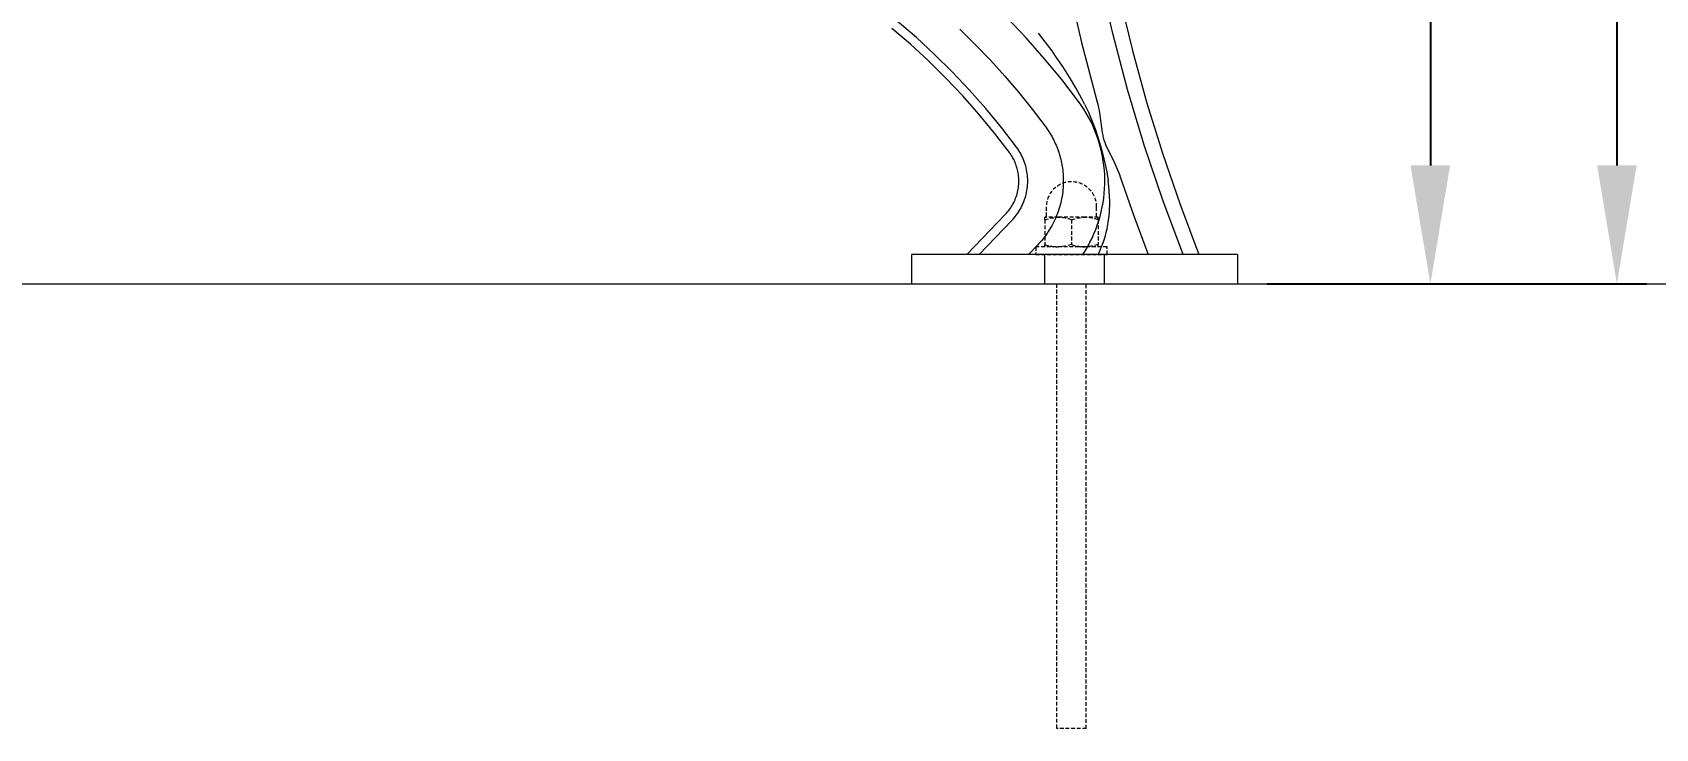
# Model space of a CAD drawing. Header units: millimetres. Extents: x -209 to 4251, y 50 to 3279.
# Drawn here: x 3285 to 3833, y 2225 to 2460 of the extents above; entities that cross this region are included whole.
import ezdxf

# ---------------------------------------------------------------- set-up
doc = ezdxf.new("R2010")
doc.units = ezdxf.units.MM
doc.linetypes.add('HIDDEN', pattern=[1.905, 1.27, -0.635])
for name, color, linetype, lineweight in [('ZANO_R', 7, 'Continuous', 0), ('ZANO_R_przerywana', 7, 'HIDDEN', 0), ('ZANO_W', 1, 'Continuous', 0)]:
    doc.layers.add(name, color=color, linetype=linetype, lineweight=lineweight)
doc.styles.get("Standard").update_dxf_attribs({"font": 'ARIALUNI.TTF'})
doc.dimstyles.new('pl i ang', dxfattribs={"dimtxt": 50, "dimasz": 50, "dimexe": 1.25, "dimexo": 0.625, "dimgap": 10, "dimtad": 1, "dimtoh": 1, "dimtxsty": 'Standard', "dimcen": 2.5, "dimclrd": 1, "dimclre": 1, "dimclrt": 1, "dimadec": 0, "dimazin": 0, "dimtfac": 1, "dimtmove": 0, "dimatfit": 3, "dimfxl": 1, "dimarcsym": 1})

# ---------------------------------------------------------------- blocks, each defined once
blk = doc.blocks.new('*D434')
at = {"layer": 'ZANO_W', "color": 1, "lineweight": -2}
for p, q in [((3695.92, 2785.36), (3766.55, 2785.36)), ((3756.55, 2745.36), (3756.55, 2415.37)), ((3701.53, 2375.37), (3766.55, 2375.37))]:
    blk.add_line(p, q, dxfattribs=at)
at = {"layer": 'ZANO_W', "color": 1}
for points in [[(3763.21, 2745.36), (3749.88, 2745.36), (3756.55, 2785.36)], [(3749.88, 2415.37), (3763.21, 2415.37), (3756.55, 2375.37)]]:
    blk.add_solid(points, dxfattribs=at)
at = {"layer": 'ZANO_W', "color": 1, "insert": (3726.11, 2580.36), "char_height": 40, "attachment_point": 5, "rotation": 90}
blk.add_mtext('410', dxfattribs=at)
blk = doc.blocks.new('*D435')
at = {"layer": 'ZANO_W', "color": 1, "lineweight": -2}
for p, q in [((3604.24, 2955.34), (3829.47, 2955.34)), ((3819.47, 2915.34), (3819.47, 2415.37)), ((3701.53, 2375.37), (3829.47, 2375.37))]:
    blk.add_line(p, q, dxfattribs=at)
at = {"layer": 'ZANO_W', "color": 1}
for points in [[(3826.14, 2915.34), (3812.8, 2915.34), (3819.47, 2955.34)], [(3812.8, 2415.37), (3826.14, 2415.37), (3819.47, 2375.37)]]:
    blk.add_solid(points, dxfattribs=at)
at = {"layer": 'ZANO_W', "color": 1, "insert": (3789.03, 2665.36), "char_height": 40, "attachment_point": 5, "rotation": 90}
blk.add_mtext('580', dxfattribs=at)

msp = doc.modelspace()

# ---------------------------------------------------------------- linework, layer by layer
at = {"layer": 'ZANO_R'}
for p, q in [((3634.31, 2476.78), (3638.84, 2456.91)), ((3649.45, 2459.93), (3645.1, 2479.02)), ((3651.89, 2471.19), (3656.14, 2453.71)), ((3583.16, 2458.49), (3576.82, 2463.93)), ((3620.17, 2458.47), (3613.78, 2465.21)), ((3581.17, 2456.24), (3574.9, 2461.62)), ((3589.32, 2452.82), (3583.16, 2458.49)), ((3597.8, 2461.32), (3603.05, 2456.16)), ((3626.32, 2451.51), (3620.17, 2458.47)), ((3626.66, 2457.05), (3624.32, 2460.03)), ((3654.44, 2441), (3649.45, 2459.93)), ((3587.25, 2450.65), (3581.17, 2456.24)), ((3595.28, 2446.95), (3589.32, 2452.82)), ((3603.05, 2456.16), (3608.13, 2450.87)), ((3628.92, 2454.01), (3626.66, 2457.05)), ((3630.14, 2452.28), (3628.92, 2454.01)), ((3638.84, 2456.91), (3644.05, 2437.21)), ((3656.14, 2453.71), (3660.93, 2436.37)), ((3593.14, 2444.85), (3587.25, 2450.65)), ((3608.13, 2450.87), (3613.03, 2445.47)), ((3632.23, 2444.34), (3626.32, 2451.51)), ((3632.52, 2448.76), (3630.14, 2452.28)), ((3634.79, 2445.18), (3632.52, 2448.76)), ((3598.82, 2438.85), (3593.14, 2444.85)), ((3601.03, 2440.88), (3595.28, 2446.95)), ((3613.03, 2445.47), (3617.75, 2439.96)), ((3637.88, 2436.97), (3632.23, 2444.34)), ((3636.96, 2441.53), (3634.79, 2445.18)), ((3604.29, 2432.66), (3598.82, 2438.85)), ((3606.57, 2434.61), (3601.03, 2440.88)), ((3617.75, 2439.96), (3622.28, 2434.35)), ((3639.02, 2437.81), (3636.96, 2441.53)), ((3638.79, 2435.69), (3637.88, 2436.97)), ((3639.93, 2436.05), (3639.02, 2437.81)), ((3644.05, 2437.21), (3644.27, 2436.4)), ((3644.27, 2436.4), (3644.47, 2435.59)), ((3660.05, 2422.25), (3654.44, 2441)), ((3660.93, 2436.37), (3666.26, 2419.19)), ((3609.54, 2426.28), (3604.29, 2432.66)), ((3611.89, 2428.15), (3606.57, 2434.61)), ((3622.28, 2434.35), (3626.62, 2428.65)), ((3639.66, 2434.38), (3638.79, 2435.69)), ((3640.48, 2433.05), (3639.66, 2434.38)), ((3639.93, 2436.05), (3641.19, 2433.31)), ((3641.25, 2431.68), (3640.48, 2433.05)), ((3641.19, 2433.31), (3642.36, 2430.53)), ((3641.98, 2430.29), (3641.25, 2431.68)), ((3644.47, 2435.59), (3644.65, 2434.77)), ((3644.65, 2434.77), (3644.82, 2433.94)), ((3644.82, 2433.94), (3645.1, 2432.29)), ((3645.1, 2432.29), (3645.89, 2426.44)), ((3614.56, 2419.72), (3609.54, 2426.28)), ((3616.98, 2421.51), (3611.89, 2428.15)), ((3626.62, 2428.65), (3626.98, 2428.15)), ((3626.98, 2428.15), (3627.33, 2427.65)), ((3627.33, 2427.65), (3627.67, 2427.14)), ((3627.67, 2427.14), (3628, 2426.62)), ((3628, 2426.62), (3628.33, 2426.09)), ((3628.33, 2426.09), (3628.64, 2425.56)), ((3628.64, 2425.56), (3628.94, 2425.01)), ((3642.65, 2428.87), (3641.98, 2430.29)), ((3642.36, 2430.53), (3643.44, 2427.71)), ((3643.28, 2427.43), (3642.65, 2428.87)), ((3643.86, 2425.97), (3643.28, 2427.43)), ((3643.44, 2427.71), (3644.42, 2424.86)), ((3644.38, 2424.49), (3643.86, 2425.97)), ((3645.89, 2426.44), (3646.03, 2425.61)), ((3646.03, 2425.61), (3646.12, 2425.2)), ((3617.35, 2420.99), (3616.98, 2421.51)), ((3617.7, 2420.45), (3617.35, 2420.99)), ((3618.04, 2419.9), (3617.7, 2420.45)), ((3628.94, 2425.01), (3629.23, 2424.47)), ((3629.23, 2424.47), (3629.51, 2423.91)), ((3629.51, 2423.91), (3629.78, 2423.35)), ((3629.78, 2423.35), (3630.04, 2422.78)), ((3630.04, 2422.78), (3630.29, 2422.21)), ((3630.29, 2422.21), (3630.53, 2421.63)), ((3630.53, 2421.63), (3630.75, 2421.05)), ((3630.75, 2421.05), (3630.97, 2420.46)), ((3630.97, 2420.46), (3631.17, 2419.87)), ((3644.86, 2423), (3644.38, 2424.49)), ((3644.42, 2424.86), (3645.31, 2421.98)), ((3645.28, 2421.48), (3644.86, 2423)), ((3645.65, 2419.96), (3645.28, 2421.48)), ((3645.31, 2421.98), (3646.09, 2419.07)), ((3645.96, 2418.42), (3645.65, 2419.96)), ((3646.12, 2425.2), (3646.22, 2424.79)), ((3646.22, 2424.79), (3646.32, 2424.39)), ((3646.32, 2424.39), (3646.44, 2423.98)), ((3646.44, 2423.98), (3646.57, 2423.58)), ((3646.57, 2423.58), (3646.7, 2423.18)), ((3646.7, 2423.18), (3646.85, 2422.78)), ((3646.85, 2422.78), (3647.01, 2422.39)), ((3647.01, 2422.39), (3647.35, 2421.61)), ((3647.35, 2421.61), (3647.72, 2420.84)), ((3647.72, 2420.84), (3650.02, 2416.27)), ((3666.3, 2403.7), (3660.05, 2422.25)), ((3614.88, 2419.28), (3614.56, 2419.72)), ((3615.18, 2418.83), (3614.88, 2419.28)), ((3615.46, 2418.37), (3615.18, 2418.83)), ((3615.73, 2417.9), (3615.46, 2418.37)), ((3615.99, 2417.42), (3615.73, 2417.9)), ((3616.22, 2416.93), (3615.99, 2417.42)), ((3616.44, 2416.44), (3616.22, 2416.93)), ((3616.65, 2415.94), (3616.44, 2416.44)), ((3616.83, 2415.43), (3616.65, 2415.94)), ((3617, 2414.91), (3616.83, 2415.43)), ((3617.16, 2414.39), (3617, 2414.91)), ((3618.36, 2419.35), (3618.04, 2419.9)), ((3618.66, 2418.78), (3618.36, 2419.35)), ((3618.94, 2418.2), (3618.66, 2418.78)), ((3619.2, 2417.61), (3618.94, 2418.2)), ((3619.45, 2417.02), (3619.2, 2417.61)), ((3619.67, 2416.42), (3619.45, 2417.02)), ((3619.87, 2415.81), (3619.67, 2416.42)), ((3620.05, 2415.19), (3619.87, 2415.81)), ((3620.21, 2414.57), (3620.05, 2415.19)), ((3620.35, 2413.94), (3620.21, 2414.57)), ((3631.17, 2419.87), (3631.36, 2419.27)), ((3631.36, 2419.27), (3631.53, 2418.67)), ((3631.53, 2418.67), (3631.7, 2418.07)), ((3631.7, 2418.07), (3631.85, 2417.46)), ((3631.85, 2417.46), (3632, 2416.86)), ((3632, 2416.86), (3632.12, 2416.25)), ((3632.12, 2416.25), (3632.24, 2415.63)), ((3632.24, 2415.63), (3632.34, 2415.02)), ((3632.34, 2415.02), (3632.44, 2414.41)), ((3646.23, 2416.87), (3645.96, 2418.42)), ((3646.09, 2419.07), (3646.79, 2416.14)), ((3646.43, 2415.31), (3646.23, 2416.87)), ((3646.59, 2413.75), (3646.43, 2415.31)), ((3646.79, 2416.14), (3647.38, 2413.18)), ((3650.02, 2416.27), (3650.72, 2414.72)), ((3650.72, 2414.72), (3651.06, 2413.94)), ((3666.26, 2419.19), (3672.12, 2402.18)), ((3617.29, 2413.87), (3617.16, 2414.39)), ((3617.41, 2413.34), (3617.29, 2413.87)), ((3617.51, 2412.81), (3617.41, 2413.34)), ((3617.59, 2412.27), (3617.51, 2412.81)), ((3617.65, 2411.73), (3617.59, 2412.27)), ((3617.7, 2411.19), (3617.65, 2411.73)), ((3617.65, 2408.49), (3617.7, 2409.03)), ((3617.72, 2410.65), (3617.7, 2411.19)), ((3617.7, 2409.03), (3617.72, 2409.57)), ((3617.73, 2410.11), (3617.72, 2410.65)), ((3617.72, 2409.57), (3617.73, 2410.11)), ((3620.47, 2413.31), (3620.35, 2413.94)), ((3620.56, 2412.67), (3620.47, 2413.31)), ((3620.64, 2412.03), (3620.56, 2412.67)), ((3620.69, 2411.39), (3620.64, 2412.03)), ((3620.72, 2410.75), (3620.69, 2411.39)), ((3620.69, 2408.83), (3620.72, 2409.47)), ((3620.73, 2410.11), (3620.72, 2410.75)), ((3620.72, 2409.47), (3620.73, 2410.11)), ((3632.44, 2414.41), (3632.52, 2413.79)), ((3632.52, 2413.79), (3632.58, 2413.18)), ((3632.58, 2413.18), (3632.64, 2412.56)), ((3632.64, 2412.56), (3632.68, 2411.95)), ((3632.68, 2411.95), (3632.71, 2411.33)), ((3632.73, 2409.38), (3632.7, 2408.64)), ((3632.71, 2411.33), (3632.73, 2410.72)), ((3632.73, 2410.72), (3632.73, 2410.11)), ((3632.73, 2410.11), (3632.73, 2409.38)), ((3646.69, 2412.19), (3646.59, 2413.75)), ((3646.66, 2407.48), (3646.72, 2409.05)), ((3646.73, 2410.62), (3646.69, 2412.19)), ((3646.72, 2409.05), (3646.73, 2410.62)), ((3647.38, 2413.18), (3647.87, 2410.21)), ((3647.89, 2410.11), (3647.87, 2410.21)), ((3648.09, 2408.4), (3647.89, 2410.11)), ((3651.06, 2413.94), (3651.37, 2413.15)), ((3651.37, 2413.15), (3651.67, 2412.36)), ((3651.67, 2412.36), (3651.94, 2411.56)), ((3651.94, 2411.56), (3656.49, 2398.41)), ((3616.23, 2403.31), (3616.45, 2403.8)), ((3616.45, 2403.8), (3616.66, 2404.3)), ((3616.66, 2404.3), (3616.84, 2404.81)), ((3616.84, 2404.81), (3617.01, 2405.32)), ((3617.01, 2405.32), (3617.16, 2405.84)), ((3617.16, 2405.84), (3617.29, 2406.36)), ((3617.29, 2406.36), (3617.41, 2406.89)), ((3617.41, 2406.89), (3617.51, 2407.42)), ((3617.51, 2407.42), (3617.59, 2407.96)), ((3617.59, 2407.96), (3617.65, 2408.49)), ((3619.45, 2403.23), (3619.67, 2403.83)), ((3619.67, 2403.83), (3619.87, 2404.43)), ((3619.87, 2404.43), (3620.05, 2405.05)), ((3620.05, 2405.05), (3620.21, 2405.67)), ((3620.21, 2405.67), (3620.35, 2406.29)), ((3620.35, 2406.29), (3620.47, 2406.92)), ((3620.47, 2406.92), (3620.56, 2407.56)), ((3620.56, 2407.56), (3620.64, 2408.19)), ((3620.64, 2408.19), (3620.69, 2408.83)), ((3632.17, 2404.22), (3632.02, 2403.48)), ((3632.3, 2404.95), (3632.17, 2404.22)), ((3632.42, 2405.69), (3632.3, 2404.95)), ((3632.52, 2406.43), (3632.42, 2405.69)), ((3632.6, 2407.17), (3632.52, 2406.43)), ((3632.66, 2407.91), (3632.6, 2407.17)), ((3632.7, 2408.64), (3632.66, 2407.91)), ((3646.14, 2402.8), (3646.37, 2404.35)), ((3646.37, 2404.35), (3646.54, 2405.91)), ((3646.54, 2405.91), (3646.66, 2407.48)), ((3648.25, 2406.69), (3648.09, 2408.4)), ((3648.36, 2404.97), (3648.25, 2406.69)), ((3648.4, 2403.26), (3648.36, 2404.97)), ((3673.16, 2385.37), (3666.3, 2403.7)), ((3613.19, 2398.88), (3600.14, 2385.37)), ((3613.19, 2398.88), (3613.56, 2399.27)), ((3613.56, 2399.27), (3613.92, 2399.68)), ((3613.92, 2399.68), (3614.26, 2400.1)), ((3614.26, 2400.1), (3614.59, 2400.53)), ((3614.59, 2400.53), (3614.9, 2400.97)), ((3614.9, 2400.97), (3615.2, 2401.42)), ((3615.2, 2401.42), (3615.48, 2401.88)), ((3615.48, 2401.88), (3615.75, 2402.35)), ((3615.75, 2402.35), (3616, 2402.82)), ((3616, 2402.82), (3616.23, 2403.31)), ((3616.21, 2397.74), (3616.61, 2398.24)), ((3616.61, 2398.24), (3617, 2398.75)), ((3617, 2398.75), (3617.37, 2399.27)), ((3617.37, 2399.27), (3617.73, 2399.8)), ((3617.73, 2399.8), (3618.06, 2400.35)), ((3618.06, 2400.35), (3618.38, 2400.9)), ((3618.38, 2400.9), (3618.68, 2401.47)), ((3618.68, 2401.47), (3618.96, 2402.05)), ((3618.96, 2402.05), (3619.21, 2402.63)), ((3619.21, 2402.63), (3619.45, 2403.23)), ((3630.46, 2398.43), (3630.17, 2397.73)), ((3630.74, 2399.14), (3630.46, 2398.43)), ((3631, 2399.85), (3630.74, 2399.14)), ((3631.24, 2400.57), (3631, 2399.85)), ((3631.46, 2401.29), (3631.24, 2400.57)), ((3631.66, 2402.02), (3631.46, 2401.29)), ((3631.85, 2402.75), (3631.66, 2402.02)), ((3632.02, 2403.48), (3631.85, 2402.75)), ((3644.69, 2396.69), (3645.13, 2398.2)), ((3645.13, 2398.2), (3645.52, 2399.72)), ((3645.52, 2399.72), (3645.86, 2401.25)), ((3645.86, 2401.25), (3646.14, 2402.8)), ((3648.11, 2397.7), (3648.2, 2398.49)), ((3648.2, 2398.49), (3648.27, 2399.28)), ((3648.27, 2399.28), (3648.32, 2400.08)), ((3648.32, 2400.08), (3648.36, 2400.87)), ((3648.36, 2400.87), (3648.39, 2401.67)), ((3648.39, 2401.67), (3648.4, 2403.26)), ((3656.49, 2398.41), (3661.34, 2385.37)), ((3672.12, 2402.18), (3678.5, 2385.37)), ((3604.31, 2385.37), (3615.35, 2396.79)), ((3615.35, 2396.79), (3615.79, 2397.26)), ((3615.79, 2397.26), (3616.21, 2397.74)), ((3627.67, 2393.08), (3627.26, 2392.46)), ((3628.07, 2393.72), (3627.67, 2393.08)), ((3628.46, 2394.36), (3628.07, 2393.72)), ((3628.84, 2395.02), (3628.46, 2394.36)), ((3629.19, 2395.68), (3628.84, 2395.02)), ((3629.54, 2396.36), (3629.19, 2395.68)), ((3629.86, 2397.04), (3629.54, 2396.36)), ((3630.17, 2397.73), (3629.86, 2397.04)), ((3643.06, 2392.27), (3643.66, 2393.73)), ((3643.66, 2393.73), (3644.2, 2395.2)), ((3644.2, 2395.2), (3644.69, 2396.69)), ((3647.13, 2392.46), (3647.31, 2393.19)), ((3647.31, 2393.19), (3647.48, 2393.93)), ((3647.48, 2393.93), (3647.64, 2394.67)), ((3647.64, 2394.67), (3647.78, 2395.42)), ((3647.78, 2395.42), (3647.9, 2396.16)), ((3647.9, 2396.16), (3648.01, 2396.91)), ((3648.01, 2396.91), (3648.11, 2397.7)), ((3623.98, 2388.45), (3621, 2385.37)), ((3624.48, 2388.99), (3623.98, 2388.45)), ((3624.97, 2389.53), (3624.48, 2388.99)), ((3625.45, 2390.09), (3624.97, 2389.53)), ((3625.92, 2390.66), (3625.45, 2390.09)), ((3626.38, 2391.25), (3625.92, 2390.66)), ((3626.82, 2391.85), (3626.38, 2391.25)), ((3627.26, 2392.46), (3626.82, 2391.85)), ((3640.19, 2386.7), (3640.98, 2388.05)), ((3640.98, 2388.05), (3641.72, 2389.43)), ((3641.72, 2389.43), (3642.42, 2390.84)), ((3642.42, 2390.84), (3643.06, 2392.27)), ((3645.13, 2386.74), (3645.43, 2387.44)), ((3645.43, 2387.44), (3645.72, 2388.15)), ((3645.72, 2388.15), (3645.99, 2388.85)), ((3645.99, 2388.85), (3646.25, 2389.56)), ((3646.25, 2389.56), (3646.49, 2390.28)), ((3646.49, 2390.28), (3646.72, 2391)), ((3646.72, 2391), (3646.93, 2391.73)), ((3646.93, 2391.73), (3647.13, 2392.46)), ((3581.53, 2385.37), (3581.53, 2375.37)), ((3626.55, 2385.37), (3581.53, 2385.37)), ((3629.05, 2385.37), (3626.55, 2385.37)), ((3626.55, 2375.37), (3626.55, 2385.37)), ((3644.01, 2385.37), (3629.05, 2385.37)), ((3639.35, 2385.37), (3640.19, 2386.7)), ((3646.51, 2385.37), (3644.01, 2385.37)), ((3644.49, 2385.37), (3644.82, 2386.05)), ((3644.82, 2386.05), (3645.13, 2386.74)), ((3691.53, 2385.37), (3646.51, 2385.37)), ((3646.51, 2385.37), (3646.51, 2375.37)), ((3691.53, 2385.37), (3691.53, 2375.37)), ((3581.53, 2375.37), (3626.55, 2375.37)), ((3626.55, 2375.37), (3629.05, 2375.37)), ((3629.05, 2375.37), (3644.01, 2375.37)), ((3644.01, 2375.37), (3646.51, 2375.37)), ((3646.51, 2375.37), (3691.53, 2375.37))]:
    msp.add_line(p, q, dxfattribs=at)
msp.add_lwpolyline([(-208.53, 2375.37), (4251.46, 2375.37)], dxfattribs=at)
at = {"layer": 'ZANO_R_przerywana'}
for p, q in [((3626.98, 2401.37), (3626.98, 2398.12)), ((3643.98, 2398.12), (3643.98, 2401.37)), ((3626.48, 2397.06), (3626.48, 2397.87)), ((3630.98, 2397.87), (3626.48, 2397.87)), ((3626.48, 2397.06), (3626.48, 2388.67)), ((3639.98, 2397.87), (3630.98, 2397.87)), ((3635.48, 2397.06), (3635.48, 2388.67)), ((3644.48, 2397.87), (3639.98, 2397.87)), ((3644.48, 2397.06), (3644.48, 2397.87)), ((3644.48, 2397.06), (3644.48, 2388.67)), ((3623.48, 2387.87), (3623.48, 2385.37)), ((3647.48, 2387.87), (3623.48, 2387.87)), ((3626.48, 2387.87), (3626.48, 2388.67)), ((3644.48, 2387.87), (3644.48, 2388.67)), ((3647.48, 2385.37), (3647.48, 2387.87)), ((3630.48, 2375.37), (3630.48, 2225.37)), ((3640.48, 2225.37), (3640.48, 2375.37)), ((3640.48, 2225.37), (3630.48, 2225.37))]:
    msp.add_line(p, q, dxfattribs=at)
at = {"layer": 'ZANO_R_przerywana', "flags": 128}
for points in [[(3626.48, 2397.06), (3628.69, 2397.65), (3630.98, 2397.87)], [(3635.48, 2397.06), (3637.69, 2397.65), (3639.98, 2397.87)], [(3635.48, 2388.67), (3633.28, 2388.09), (3630.98, 2387.87)], [(3644.48, 2388.67), (3642.28, 2388.09), (3639.98, 2387.87)]]:
    msp.add_lwpolyline(points, dxfattribs=at)
at = {"layer": 'ZANO_R_przerywana'}
for points in [[(3623.48, 2385.37), (3647.48, 2385.37)], [(3630.48, 2375.37), (3640.48, 2375.37)]]:
    msp.add_lwpolyline(points, dxfattribs=at)
for centre, radius, start, end in [((3635.48, 2401.37), 8.5, 0, 180), ((3626.73, 2398.12), 0.25, 270, 0), ((3644.23, 2398.12), 0.25, 180, 270), ((3630.87, 2384.23), 13.64, 70.2269, 89.5167), ((3639.87, 2384.23), 13.64, 70.2269, 89.5167), ((3631.1, 2401.51), 13.64, 250.2279, 269.5164), ((3640.1, 2401.51), 13.64, 250.2279, 269.5164)]:
    msp.add_arc(centre, radius, start, end, dxfattribs=at)

# ---------------------------------------------------------------- dimensions: what is measured, and where the dimension line sits
at = {"layer": 'ZANO_W'}
for base, p1, picture, middle in [((3819.47, 2375.37), (3594.24, 2955.34), '*D435', (3789.03, 2665.36)), ((3756.55, 2375.37), (3685.92, 2785.36), '*D434', (3726.11, 2580.36))]:
    dim = msp.add_linear_dim(base=base, p1=p1, p2=(3691.53, 2375.37), angle=90, dimstyle='pl i ang', override={"dimtxt": 40, "dimasz": 40, "dimexe": 10, "dimexo": 10, "dimtoh": 0, "dimdec": 0, "dimtdec": 0, "dimtmove": 1}, dxfattribs=at)
    dim.commit()
    dim.dimension.update_dxf_attribs({"geometry": picture, "text_midpoint": middle})

doc.saveas('drawing.dxf')
